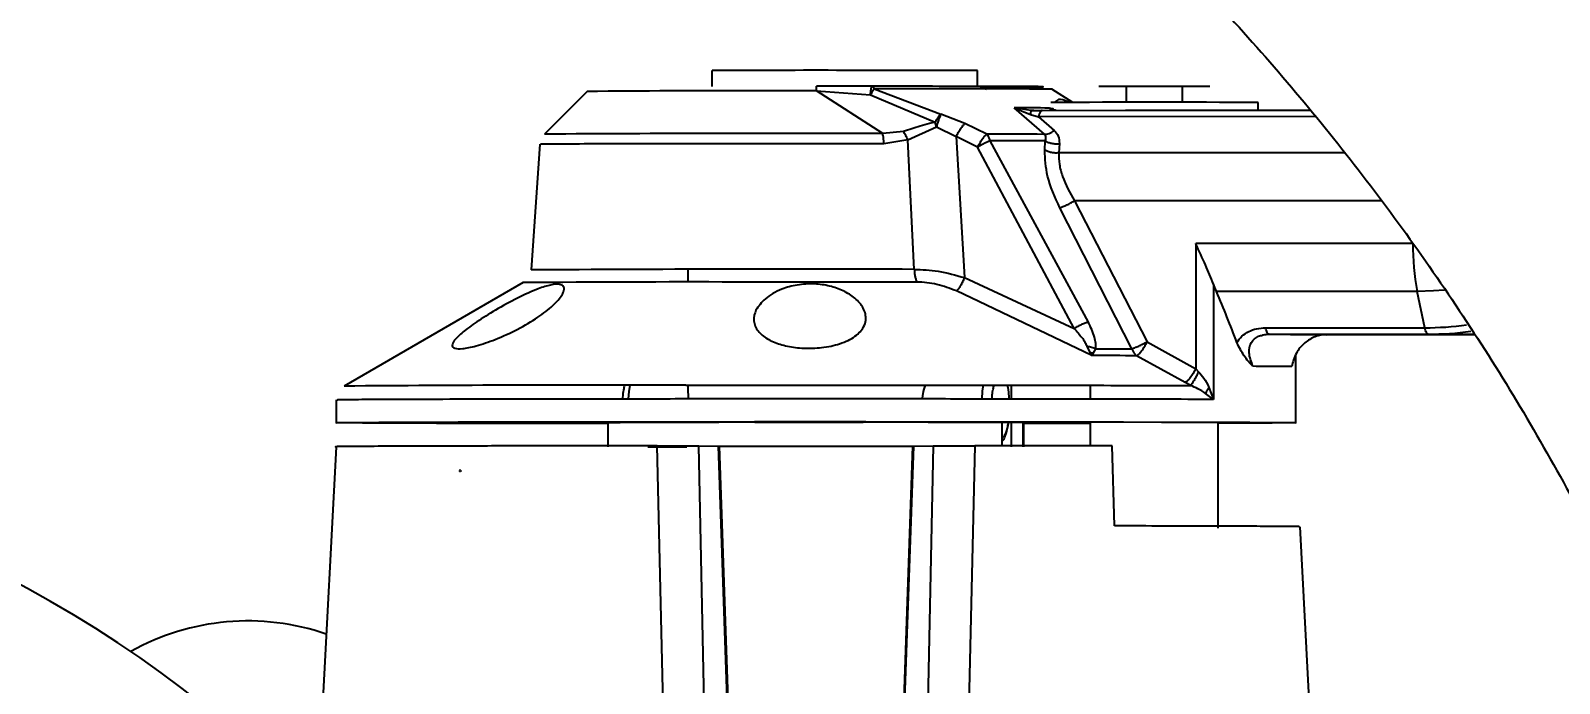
# Model space of a CAD drawing. Header units: millimetres. Extents: x 5659 to 7608, y 3628 to 5007.
# Drawn here: x 6515.8 to 6611.3, y 4070.2 to 4111 of the extents above; entities that cross this region are included whole.
import ezdxf

# ---------------------------------------------------------------- set-up
doc = ezdxf.new("R2010")
doc.units = ezdxf.units.MM
doc.layers.add('AM_5', color=3, linetype='Continuous', lineweight=25)
doc.styles.add('SLDTEXTSTYLE1', font='txt.shx', dxfattribs={"width": 0.7, "bigfont": 'gbcbig.shx'})
doc.dimstyles.new('SLDDIMSTYLE12$0', dxfattribs={"dimtxt": 12, "dimasz": 10, "dimexe": 0, "dimexo": 0.0625, "dimgap": 0.875, "dimtad": 1, "dimdec": 1, "dimlfac": 1.8, "dimrnd": 1e-09, "dimzin": 12, "dimdsep": 46, "dimtxsty": 'SLDTEXTSTYLE1', "dimcen": 0.09, "dimdle": 8.16, "dimclrd": 3, "dimclre": 3, "dimadec": 0, "dimazin": 3, "dimtfac": 1, "dimtdec": 1, "dimtofl": 0, "dimtmove": 0, "dimatfit": 3, "dimfxl": 0, "dimfrac": 2, "dimtolj": 1, "dimlwd": 5, "dimlwe": 5, "dimarcsym": 0})
doc.dimstyles.new('SLDDIMSTYLE12$3', dxfattribs={"dimtxt": 12, "dimasz": 10, "dimexe": 0, "dimexo": 0.0625, "dimgap": 0.875, "dimtad": 1, "dimdec": 1, "dimlfac": 1.8, "dimrnd": 1e-09, "dimzin": 12, "dimdsep": 46, "dimtxsty": 'SLDTEXTSTYLE1', "dimcen": 0.09, "dimdle": 8.16, "dimclrd": 3, "dimclre": 3, "dimadec": 0, "dimazin": 3, "dimtfac": 1, "dimtdec": 1, "dimtofl": 0, "dimtmove": 0, "dimatfit": 3, "dimfxl": 0, "dimfrac": 2, "dimtolj": 1, "dimlwd": 5, "dimlwe": 5, "dimarcsym": 0})

# ---------------------------------------------------------------- blocks, each defined once
blk = doc.blocks.new('*D69')
at = {"layer": 'AM_5', "color": 3, "lineweight": 5, "transparency": 16777216}
blk.add_line((6479.774, 4148.911), (6479.774, 4184.448), dxfattribs=at)
at = {"layer": 'AM_5', "color": 3, "linetype": 'Continuous', "lineweight": 5, "transparency": 16777216}
for p, q in [((6489.774, 4184.448), (6646.851, 4184.448)), ((6656.851, 4083.011), (6656.851, 4184.448))]:
    blk.add_line(p, q, dxfattribs=at)
at = {"layer": 'AM_5', "color": 3, "transparency": 16777216}
for points in [[(6489.774, 4186.115), (6489.774, 4182.782), (6479.774, 4184.448)], [(6646.851, 4186.115), (6646.851, 4182.782), (6656.851, 4184.448)]]:
    blk.add_solid(points, dxfattribs=at)
at = {"layer": 'Defpoints', "color": 0, "transparency": 16777216}
for p in [(6656.851, 4184.448), (6479.774, 4148.848), (6656.851, 4082.949)]:
    blk.add_point(p, dxfattribs=at)
at = {"layer": 'AM_5', "color": 0, "transparency": 16777216, "insert": (6568.313, 4191.323), "char_height": 12, "attachment_point": 5, "style": 'SLDTEXTSTYLE1'}
blk.add_mtext('\\A1;178', dxfattribs=at)
blk = doc.blocks.new('*D76')
at = {"layer": 'AM_5', "color": 3, "lineweight": 5, "transparency": 16777216}
blk.add_line((6772.118, 4126.164), (6786.469, 4126.164), dxfattribs=at)
at = {"layer": 'AM_5', "color": 3, "linetype": 'Continuous', "lineweight": 5, "transparency": 16777216}
for p, q in [((6786.469, 4116.164), (6786.469, 4018.715)), ((6526.524, 4008.715), (6786.469, 4008.715))]:
    blk.add_line(p, q, dxfattribs=at)
at = {"layer": 'AM_5', "color": 3, "transparency": 16777216}
for points in [[(6784.802, 4116.164), (6788.136, 4116.164), (6786.469, 4126.164)], [(6784.802, 4018.715), (6788.136, 4018.715), (6786.469, 4008.715)]]:
    blk.add_solid(points, dxfattribs=at)
at = {"layer": 'Defpoints', "color": 0, "transparency": 16777216}
for p in [(6772.056, 4126.164), (6526.461, 4008.715), (6786.469, 4008.715)]:
    blk.add_point(p, dxfattribs=at)
at = {"layer": 'AM_5', "color": 0, "transparency": 16777216, "insert": (6779.594, 4076.669), "char_height": 12, "attachment_point": 5, "rotation": 90, "style": 'SLDTEXTSTYLE1'}
blk.add_mtext('\\A1;115', dxfattribs=at)
blk = doc.blocks.new('*D62')
at = {"layer": 'AM_5', "color": 3, "linetype": 'Continuous', "lineweight": 5, "transparency": 16777216}
blk.add_line((6643.589, 4161.47), (6609.906, 4135.47), dxfattribs=at)
at = {"layer": 'AM_5', "color": 3, "lineweight": 5, "transparency": 16777216}
for p, q in [((6542.529, 4083.533), (6542.709, 4083.533)), ((6542.619, 4083.443), (6542.619, 4083.623))]:
    blk.add_line(p, q, dxfattribs=at)
at = {"layer": 'AM_5', "color": 3, "transparency": 16777216}
blk.add_solid([(6608.887, 4136.79), (6610.924, 4134.151), (6601.99, 4129.36)], dxfattribs=at)
at = {"layer": 'Defpoints', "color": 0, "transparency": 16777216}
for p in [(6601.99, 4129.36), (6483.249, 4037.705)]:
    blk.add_point(p, dxfattribs=at)
at = {"layer": 'AM_5', "color": 0, "transparency": 16777216, "insert": (6626.504, 4156.967), "char_height": 12, "attachment_point": 5, "rotation": 37.66418, "style": 'SLDTEXTSTYLE1'}
blk.add_mtext('\\A1;%%C345', dxfattribs=at)

msp = doc.modelspace()

# ---------------------------------------------------------------- linework, layer by layer
at = {"color": 7, "linetype": 'Continuous', "lineweight": 25}
for p, q in [((6558.366, 4107.551), (6558.366, 4108.551)), ((6574.948, 4107.543), (6574.948, 4108.543)), ((6568.359, 4107.559), (6564.876, 4107.558)), ((6568.315, 4107.474), (6568.337, 4107.539)), ((6568.337, 4107.539), (6568.359, 4107.559)), ((6568.49, 4107.406), (6572.655, 4105.819)), ((6580.906, 4106.551), (6579.596, 4107.376)), ((6584.267, 4107.536), (6582.535, 4107.542)), ((6584.267, 4106.556), (6584.267, 4107.536)), ((6587.732, 4107.536), (6584.267, 4107.536)), ((6589.464, 4107.542), (6587.732, 4107.536)), ((6587.732, 4107.536), (6587.732, 4106.556)), ((6550.559, 4107.236), (6547.891, 4104.568)), ((6564.877, 4107.267), (6560.912, 4107.266)), ((6569.023, 4104.603), (6564.877, 4107.267)), ((6564.877, 4107.267), (6568.263, 4107.027)), ((6568.263, 4107.027), (6568.286, 4107.307)), ((6568.263, 4107.027), (6572.296, 4105.308)), ((6580.007, 4106.741), (6579.751, 4106.563)), ((6592.499, 4106.061), (6592.499, 4106.542)), ((6574.167, 4105.226), (6572.655, 4105.819)), ((6579.126, 4104.555), (6577.236, 4106.207)), ((6577.236, 4106.207), (6578.263, 4105.786)), ((6578.018, 4106.091), (6577.236, 4106.207)), ((6578.282, 4106.052), (6578.018, 4106.091)), ((6578.263, 4105.786), (6578.765, 4105.654)), ((6578.927, 4106.027), (6578.274, 4106.043)), ((6578.464, 4106.052), (6578.282, 4106.052)), ((6578.282, 4106.052), (6578.986, 4106.052)), ((6596.086, 4105.665), (6578.765, 4105.654)), ((6578.765, 4105.654), (6579.741, 4104.8)), ((6578.986, 4106.052), (6584.208, 4106.056)), ((6584.208, 4106.056), (6595.771, 4106.063)), ((6570.323, 4104.725), (6569.023, 4104.603)), ((6570.584, 4104.211), (6572.379, 4105.025)), ((6572.379, 4105.025), (6572.336, 4105.169)), ((6572.379, 4105.025), (6573.619, 4104.416)), ((6575.525, 4104.561), (6574.167, 4105.226)), ((6547.6, 4103.933), (6547.051, 4096.082)), ((6570.584, 4104.211), (6569.095, 4103.967)), ((6570.997, 4096.117), (6570.584, 4104.211)), ((6573.619, 4104.416), (6574.136, 4095.6)), ((6574.954, 4103.751), (6573.619, 4104.416)), ((6580.987, 4092.425), (6574.954, 4103.751)), ((6575.728, 4104.147), (6581.875, 4092.822)), ((6579.185, 4104.142), (6575.728, 4104.147)), ((6579.159, 4103.56), (6579.185, 4104.142)), ((6580.064, 4103.973), (6580.027, 4103.392)), ((6597.877, 4103.403), (6580.027, 4103.392)), ((6584.59, 4091.154), (6580.1, 4099.963)), ((6600.206, 4100.407), (6581.011, 4100.395)), ((6581.011, 4100.395), (6585.554, 4091.585)), ((6602.163, 4097.741), (6588.596, 4097.733)), ((6588.596, 4097.733), (6588.596, 4089.905)), ((6556.852, 4096.116), (6556.852, 4095.321)), ((6546.554, 4095.286), (6535.352, 4088.818)), ((6574.136, 4095.6), (6580.987, 4092.425)), ((6589.699, 4095.198), (6589.699, 4087.988)), ((6589.881, 4094.731), (6589.699, 4095.198)), ((6582.103, 4090.726), (6573.633, 4094.769)), ((6602.439, 4094.739), (6589.881, 4094.731)), ((6602.907, 4092.469), (6602.439, 4094.739)), ((6592.762, 4092.014), (6593.134, 4092.092)), ((6592.959, 4092.463), (6602.907, 4092.469)), ((6593.179, 4092.061), (6603.128, 4092.067)), ((6596.762, 4092.034), (6606.013, 4092.04)), ((6606.009, 4092.046), (6603.128, 4092.067)), ((6581.79, 4091.31), (6581.965, 4090.921)), ((6582.188, 4090.861), (6582.352, 4091.159)), ((6584.59, 4091.154), (6584.718, 4090.907)), ((6585.554, 4091.585), (6588.596, 4089.905)), ((6581.965, 4090.921), (6582.103, 4090.726)), ((6582.188, 4090.861), (6581.965, 4090.921)), ((6582.103, 4090.726), (6582.188, 4090.861)), ((6584.718, 4090.907), (6584.896, 4090.72)), ((6587.925, 4089.04), (6584.896, 4090.72)), ((6594.852, 4086.529), (6594.852, 4090.784)), ((6588.596, 4089.905), (6588.771, 4089.721)), ((6556.852, 4088.879), (6556.852, 4088.707)), ((6556.852, 4088.702), (6556.856, 4088.014)), ((6577.076, 4088.011), (6577.076, 4088.875)), ((6581.999, 4088.869), (6581.999, 4088.005)), ((6588.273, 4088.856), (6587.925, 4089.04)), ((6589.699, 4087.988), (6589.209, 4088.365)), ((6589.417, 4088.741), (6589.699, 4087.988)), ((6534.852, 4087.952), (6534.852, 4086.529)), ((6551.852, 4086.529), (6551.852, 4085.029)), ((6576.483, 4085.042), (6576.483, 4086.542)), ((6577.076, 4085.031), (6577.076, 4086.542)), ((6577.852, 4086.529), (6577.792, 4086.532)), ((6577.792, 4086.532), (6577.792, 4085.032)), ((6577.852, 4085.029), (6577.852, 4086.529)), ((6581.999, 4086.542), (6581.999, 4085.082)), ((6589.999, 4079.942), (6589.999, 4086.542)), ((6534.852, 4085.029), (6533.848, 4065.884)), ((6554.334, 4085.028), (6556.779, 4085.03)), ((6556.114, 4034.168), (6554.929, 4085.09)), ((6558.589, 4034.13), (6557.529, 4085.087)), ((6557.529, 4085.087), (6558.741, 4085.076)), ((6558.741, 4085.076), (6560.23, 4042.057)), ((6558.741, 4085.076), (6558.819, 4085.075)), ((6560.28, 4042.945), (6558.819, 4085.075)), ((6570.885, 4085.075), (6569.423, 4042.945)), ((6569.474, 4042.057), (6570.963, 4085.076)), ((6570.885, 4085.075), (6570.963, 4085.076)), ((6570.963, 4085.076), (6572.175, 4085.087)), ((6572.175, 4085.087), (6571.115, 4034.13)), ((6574.775, 4085.09), (6573.59, 4034.168)), ((6583.51, 4080.08), (6583.36, 4085.08)), ((6596.334, 4056.749), (6595.114, 4080.029))]:
    msp.add_line(p, q, dxfattribs=at)
at = {"color": 7, "linetype": 'Continuous', "lineweight": 25, "flags": 128}
for points in [[(6571.168, 4095.322), (6569.794, 4095.323), (6568.389, 4095.324), (6566.962, 4095.324), (6565.521, 4095.325), (6564.077, 4095.325), (6562.637, 4095.324), (6561.211, 4095.324), (6559.808, 4095.323)], [(6604.149, 4094.822), (6603.45, 4094.768), (6602.439, 4094.739)], [(6603.128, 4092.067), (6603.096, 4092.074), (6603.064, 4092.094), (6603.034, 4092.128), (6603.004, 4092.174), (6602.977, 4092.232), (6602.951, 4092.301), (6602.928, 4092.38), (6602.907, 4092.469)], [(6582.352, 4091.159), (6582.647, 4091.158), (6582.938, 4091.157), (6583.225, 4091.157), (6583.507, 4091.156), (6583.785, 4091.155), (6584.058, 4091.155), (6584.326, 4091.154), (6584.59, 4091.154)], [(6553.217, 4088.876), (6553.16, 4088.484), (6553.121, 4088.016)], [(6575.23, 4088.023), (6575.27, 4088.498), (6575.329, 4088.903)], [(6551.852, 4086.472), (6551.023, 4086.472), (6548.226, 4086.476), (6545.623, 4086.48), (6543.246, 4086.485), (6541.122, 4086.49), (6539.277, 4086.496), (6537.731, 4086.502), (6536.504, 4086.508), (6535.608, 4086.515), (6535.056, 4086.522), (6534.853, 4086.529), (6535.001, 4086.536), (6535.5, 4086.543), (6536.342, 4086.549), (6537.519, 4086.556), (6539.017, 4086.562), (6540.817, 4086.568), (6542.899, 4086.573), (6545.238, 4086.578), (6547.808, 4086.582), (6550.577, 4086.586), (6553.513, 4086.589), (6556.583, 4086.591), (6559.749, 4086.593), (6562.975, 4086.593), (6566.224, 4086.593), (6569.456, 4086.593), (6572.634, 4086.591), (6575.721, 4086.589), (6578.68, 4086.586), (6581.478, 4086.583), (6584.08, 4086.579), (6586.457, 4086.574), (6588.581, 4086.569), (6590.426, 4086.563), (6591.972, 4086.557), (6593.2, 4086.55), (6594.095, 4086.544), (6594.647, 4086.537), (6594.851, 4086.53), (6594.702, 4086.523), (6594.203, 4086.516), (6593.361, 4086.509), (6592.184, 4086.503), (6590.687, 4086.497), (6589.999, 4086.494)], [(6546.575, 4086.545), (6547.615, 4086.546), (6548.438, 4086.548), (6548.954, 4086.55), (6549.108, 4086.552), (6548.883, 4086.555), (6548.304, 4086.557), (6547.432, 4086.559), (6546.363, 4086.559), (6545.212, 4086.56), (6544.105, 4086.559), (6543.16, 4086.557), (6542.481, 4086.556), (6542.142, 4086.553), (6542.178, 4086.551), (6542.585, 4086.548), (6543.321, 4086.546), (6544.305, 4086.545), (6545.43, 4086.545), (6546.575, 4086.545)], [(6551.852, 4086.527), (6551.342, 4086.526), (6550.966, 4086.524), (6550.818, 4086.522), (6550.913, 4086.521), (6551.243, 4086.519), (6551.774, 4086.518), (6551.852, 4086.518)], [(6565.433, 4086.569), (6566.473, 4086.57), (6567.296, 4086.572), (6567.812, 4086.574), (6567.966, 4086.577), (6567.741, 4086.579), (6567.161, 4086.581), (6566.29, 4086.583), (6565.221, 4086.584), (6564.07, 4086.584), (6562.963, 4086.583), (6562.018, 4086.582), (6561.339, 4086.58), (6560.999, 4086.577), (6561.035, 4086.575), (6561.443, 4086.573), (6562.179, 4086.571), (6563.163, 4086.569), (6564.288, 4086.569), (6565.433, 4086.569)], [(6577.792, 4086.532), (6578.361, 4086.533), (6578.738, 4086.535), (6578.885, 4086.536), (6578.79, 4086.538), (6578.461, 4086.539), (6577.93, 4086.541), (6577.248, 4086.541), (6576.483, 4086.542)], [(6581.999, 4086.477), (6581.896, 4086.477), (6579.126, 4086.473), (6577.852, 4086.472)]]:
    msp.add_lwpolyline(points, dxfattribs=at)
at = {"color": 7, "linetype": 'Continuous', "lineweight": 25}
for centre, radius, start, end in [((6564.652, -198.809), 4307.364, 89.863044, 90.083616), ((6570.969, 2985.873), 1121.535, 89.559285, 90.126636), ((6558.353, 3182.407), 924.863, 89.841485, 90.482886), ((6585.907, 2937.907), 1168.654, 89.676774, 90.313028), ((6573.825, 2609.863), 1496.347, 89.785585, 89.869384), ((6562.497, 1669.777), 2434.835, 89.84643, 90.343727), ((6570.154, 207.043), 3897.522, 89.868101, 89.921049), ((6617.422, 4097.628), 15.259, 179.57667, 190.91491), ((6563.369, 1182.115), 2914.012, 89.850034, 90.320855), ((6556.786, 2819.652), 1275.675, 89.864263, 90.459581), ((6602.894, 4112.444), 19.976, 270.03668, 277.56628), ((6603.115, 4112.413), 20.345, 270.03668, 277.54673), ((6574.304, -151.655), 4242.388, 89.85695, 89.894675), ((6552.046, 1962.406), 2126.477, 89.874039, 90.449805), ((6565.61, 1223.505), 2863.057, 89.782405, 90.275337), ((6479.852, 4010.215), 75, 10.54851, 92.46086), ((6529.348, 4059.142), 15, 70.97396, 119.21781)]:
    msp.add_arc(centre, radius, start, end, dxfattribs=at)
msp.add_ellipse((6564.852, 4082.696), major_axis=(-15.33, 38.74), ratio=0.665646, start_param=4.677315, end_param=4.759962, dxfattribs=at)
for points, knots in [([(6479.419, 3839.983), (6481.979, 3840.008), (6485.56, 3840.043), (6490.829, 3840.322), (6495.293, 3840.657), (6500.609, 3841.223), (6506.178, 3841.996), (6511.992, 3843.006), (6517.963, 3844.262), (6524.039, 3845.773), (6530.177, 3847.543), (6536.342, 3849.578), (6542.506, 3851.877), (6548.643, 3854.442), (6554.731, 3857.273), (6560.75, 3860.366), (6566.683, 3863.721), (6572.512, 3867.333), (6578.222, 3871.199), (6583.797, 3875.313), (6589.225, 3879.67), (6594.49, 3884.264), (6599.582, 3889.089), (6604.487, 3894.137), (6609.193, 3899.4), (6613.691, 3904.87), (6617.969, 3910.538), (6622.018, 3916.395), (6625.828, 3922.432), (6629.389, 3928.637), (6632.695, 3935.002), (6635.735, 3941.515), (6638.505, 3948.164), (6640.995, 3954.938), (6643.2, 3961.826), (6645.115, 3968.815), (6646.734, 3975.892), (6648.051, 3983.046), (6649.064, 3990.263), (6649.769, 3997.53), (6650.162, 4004.834), (6650.241, 4012.162), (6650.004, 4019.5), (6649.449, 4026.835), (6648.577, 4034.153), (6647.387, 4041.44), (6645.879, 4048.682), (6644.054, 4055.867), (6641.913, 4062.98), (6639.459, 4070.007), (6636.695, 4076.936), (6633.622, 4083.752), (6630.245, 4090.443), (6626.567, 4096.995), (6622.594, 4103.395), (6618.329, 4109.63), (6613.777, 4115.688), (6608.945, 4121.556), (6603.838, 4127.223), (6598.462, 4132.675), (6593.015, 4137.723), (6587.542, 4142.375), (6582.083, 4146.645), (6576.458, 4150.687), (6570.677, 4154.495), (6564.75, 4158.064), (6558.687, 4161.386), (6552.501, 4164.456), (6546.205, 4167.269), (6539.811, 4169.821), (6533.336, 4172.107), (6526.798, 4174.124), (6520.223, 4175.866), (6513.65, 4177.331), (6507.157, 4178.513), (6500.867, 4179.41), (6495.343, 4179.993), (6490.461, 4180.361), (6485.636, 4180.6), (6479.662, 4180.718), (6474.145, 4180.607), (6468.876, 4180.335), (6464.412, 4179.998), (6459.096, 4179.433), (6453.527, 4178.66), (6447.713, 4177.65), (6441.742, 4176.393), (6435.666, 4174.883), (6429.528, 4173.112), (6423.363, 4171.078), (6417.199, 4168.778), (6411.062, 4166.213), (6404.974, 4163.383), (6398.955, 4160.289), (6393.022, 4156.934), (6387.193, 4153.322), (6381.483, 4149.457), (6375.907, 4145.343), (6370.48, 4140.985), (6365.214, 4136.391), (6360.123, 4131.567), (6355.218, 4126.519), (6350.511, 4121.256), (6346.014, 4115.786), (6341.735, 4110.118), (6337.687, 4104.261), (6333.877, 4098.224), (6330.315, 4092.018), (6327.011, 4085.653), (6323.968, 4079.141), (6321.206, 4072.49), (6318.869, 4066.208), (6317.59, 4062.103), (6317.027, 4060.294)], [0, 0, 0, 0, 0.010207, 0.014274, 0.021037, 0.028056, 0.035587, 0.043451, 0.051578, 0.059911, 0.06841, 0.077044, 0.085791, 0.094634, 0.103558, 0.112554, 0.121612, 0.130726, 0.13989, 0.149098, 0.158347, 0.167633, 0.176954, 0.186306, 0.195688, 0.205098, 0.214535, 0.223996, 0.233481, 0.242989, 0.252518, 0.262068, 0.271639, 0.281229, 0.290838, 0.300466, 0.310113, 0.319778, 0.329461, 0.339162, 0.348881, 0.358618, 0.368373, 0.378146, 0.387938, 0.397748, 0.407578, 0.417427, 0.427296, 0.437185, 0.447097, 0.457031, 0.466988, 0.47697, 0.486979, 0.497016, 0.507082, 0.517181, 0.527315, 0.537488, 0.547704, 0.556915, 0.566123, 0.575327, 0.584526, 0.593719, 0.602905, 0.612082, 0.621247, 0.630396, 0.639524, 0.64862, 0.657668, 0.666638, 0.675463, 0.683979, 0.691963, 0.697606, 0.703501, 0.71122, 0.721427, 0.725494, 0.732257, 0.739276, 0.746807, 0.754671, 0.762798, 0.771131, 0.77963, 0.788264, 0.797011, 0.805853, 0.814778, 0.823774, 0.832832, 0.841946, 0.85111, 0.860318, 0.869567, 0.878853, 0.888174, 0.897526, 0.906908, 0.916318, 0.925755, 0.935216, 0.944701, 0.954208, 0.963738, 0.973288, 0.982858, 0.992449, 1, 1, 1, 1]), ([(6480.235, 4160.672), (6482.636, 4160.635), (6485.994, 4160.583), (6490.937, 4160.279), (6495.127, 4159.922), (6500.113, 4159.331), (6505.334, 4158.531), (6510.78, 4157.493), (6516.369, 4156.21), (6522.048, 4154.671), (6527.776, 4152.873), (6533.52, 4150.813), (6539.25, 4148.489), (6544.942, 4145.901), (6550.574, 4143.051), (6556.126, 4139.941), (6561.579, 4136.575), (6566.916, 4132.955), (6572.122, 4129.088), (6577.181, 4124.98), (6582.079, 4120.635), (6586.802, 4116.063), (6591.338, 4111.269), (6595.674, 4106.264), (6599.799, 4101.055), (6603.701, 4095.651), (6607.37, 4090.064), (6610.797, 4084.303), (6613.971, 4078.379), (6616.885, 4072.304), (6619.529, 4066.089), (6621.897, 4059.747), (6623.982, 4053.29), (6625.777, 4046.731), (6627.277, 4040.082), (6628.475, 4033.358), (6629.372, 4026.573), (6629.947, 4019.739), (6630.222, 4013.672), (6630.17, 4009.888), (6630.15, 4008.395)], [0, 0, 0, 0, 0.030295, 0.042386, 0.06249, 0.08336, 0.105754, 0.129143, 0.153315, 0.178102, 0.203384, 0.229071, 0.255096, 0.281407, 0.307965, 0.334738, 0.361698, 0.388826, 0.416105, 0.443519, 0.471057, 0.498709, 0.526466, 0.554321, 0.582267, 0.6103, 0.638414, 0.666606, 0.694872, 0.72321, 0.751616, 0.780088, 0.808626, 0.837227, 0.86589, 0.894615, 0.9234, 0.952246, 0.981152, 1, 1, 1, 1]), ([(6568.49, 4107.406), (6568.453, 4107.357), (6568.378, 4107.26), (6568.301, 4107.105), (6568.263, 4107.027)], [0, 0, 0, 0, 0.5, 1, 1, 1, 1]), ([(6568.286, 4107.307), (6568.29, 4107.323), (6568.299, 4107.357), (6568.305, 4107.389), (6568.307, 4107.43), (6568.313, 4107.453), (6568.314, 4107.473), (6568.315, 4107.473), (6568.315, 4107.474), (6568.315, 4107.474), (6568.315, 4107.474), (6568.315, 4107.474)], [0, 0, 0, 0, 0.238986, 0.50804, 0.541991, 0.977906, 0.994179, 0.998396, 0.999525, 0.999942, 1, 1, 1, 1]), ([(6575.124, 4107.508), (6575.896, 4107.51), (6577.469, 4107.514), (6578.803, 4107.522), (6579.224, 4107.53), (6578.662, 4107.538), (6577.194, 4107.545), (6574.863, 4107.551), (6571.858, 4107.556), (6569.512, 4107.558), (6568.359, 4107.559)], [0, 0, 0, 0, 0.122854, 0.25, 0.377146, 0.5, 0.622854, 0.75, 0.877146, 1, 1, 1, 1]), ([(6580.668, 4106.55), (6580.662, 4106.553), (6580.339, 4106.72), (6580.172, 4106.731), (6580.007, 4106.741)], [0, 0, 0, 0, 0.018268, 1, 1, 1, 1]), ([(6572.655, 4105.819), (6572.598, 4105.759), (6572.483, 4105.639), (6572.358, 4105.418), (6572.296, 4105.308)], [0, 0, 0, 0, 0.5, 1, 1, 1, 1]), ([(6572.655, 4105.819), (6572.634, 4105.765), (6572.599, 4105.675), (6572.527, 4105.476), (6572.456, 4105.267), (6572.404, 4105.104), (6572.379, 4105.025)], [0, 0, 0, 0, 0.302087, 0.504257, 0.757387, 1, 1, 1, 1]), ([(6578.282, 4106.052), (6578.281, 4106.049), (6578.277, 4106.042), (6578.272, 4105.987), (6578.267, 4105.904), (6578.264, 4105.825), (6578.263, 4105.786)], [0, 0, 0, 0, 0.2509657, 0.5042502, 0.7553533, 1, 1, 1, 1]), ([(6579.424, 4106.2), (6579.482, 4106.197), (6579.56, 4106.194), (6579.674, 4106.156), (6579.704, 4106.147)], [0, 0, 0, 0, 0.7390076, 1, 1, 1, 1]), ([(6579.854, 4106.053), (6579.785, 4106.059), (6579.633, 4106.072), (6579.498, 4106.155), (6579.424, 4106.2)], [0, 0, 0, 0, 0.453842, 1, 1, 1, 1]), ([(6572.296, 4105.308), (6572.182, 4105.283), (6571.867, 4105.213), (6571.2, 4105.013), (6570.667, 4104.838), (6570.323, 4104.725)], [0, 0, 0, 0, 0.168585, 0.464004, 1, 1, 1, 1]), ([(6570.584, 4104.211), (6570.545, 4104.305), (6570.467, 4104.492), (6570.371, 4104.648), (6570.323, 4104.725)], [0, 0, 0, 0, 0.502158, 1, 1, 1, 1]), ([(6572.336, 4105.169), (6572.336, 4105.169), (6572.336, 4105.169), (6572.336, 4105.17), (6572.336, 4105.171), (6572.335, 4105.174), (6572.333, 4105.179), (6572.33, 4105.189), (6572.324, 4105.21), (6572.312, 4105.251), (6572.303, 4105.285), (6572.296, 4105.308)], [0, 0, 0, 0, 0.001806, 0.005014, 0.015636, 0.031294, 0.062608, 0.125235, 0.250466, 0.500758, 1, 1, 1, 1]), ([(6573.619, 4104.416), (6573.66, 4104.501), (6573.745, 4104.677), (6573.892, 4104.915), (6574.039, 4105.112), (6574.125, 4105.188), (6574.167, 4105.226)], [0, 0, 0, 0, 0.244619, 0.500002, 0.755384, 1, 1, 1, 1]), ([(6574.954, 4103.751), (6574.998, 4103.838), (6575.088, 4104.015), (6575.242, 4104.254), (6575.395, 4104.451), (6575.482, 4104.525), (6575.525, 4104.561)], [0, 0, 0, 0, 0.2444, 0.49997, 0.755555, 1, 1, 1, 1]), ([(6575.525, 4104.561), (6575.567, 4104.505), (6575.651, 4104.394), (6575.702, 4104.229), (6575.728, 4104.147)], [0, 0, 0, 0, 0.5, 1, 1, 1, 1]), ([(6579.126, 4104.555), (6579.173, 4104.557), (6579.268, 4104.561), (6579.426, 4104.61), (6579.587, 4104.688), (6579.69, 4104.763), (6579.741, 4104.8)], [0, 0, 0, 0, 0.247453, 0.499968, 0.752499, 1, 1, 1, 1]), ([(6579.185, 4104.142), (6579.21, 4104.22), (6579.244, 4104.332), (6579.2, 4104.474), (6579.15, 4104.529), (6579.126, 4104.555)], [0, 0, 0, 0, 0.557798, 0.788916, 1, 1, 1, 1]), ([(6579.741, 4104.8), (6579.84, 4104.688), (6580.048, 4104.452), (6580.059, 4104.139), (6580.064, 4103.973)], [0, 0, 0, 0, 0.471453, 1, 1, 1, 1]), ([(6569.095, 4103.967), (6567.605, 4103.967), (6564.624, 4103.968), (6560.09, 4103.967), (6555.905, 4103.963), (6552.319, 4103.957), (6549.619, 4103.949), (6547.9, 4103.94), (6547.722, 4103.934), (6547.636, 4103.931)], [0, 0, 0, 0, 0.144192, 0.288383, 0.432575, 0.576766, 0.720958, 0.86515, 1, 1, 1, 1]), ([(6575.355, 4103.977), (6575.355, 4103.977), (6575.355, 4103.977), (6575.354, 4103.976), (6575.352, 4103.975), (6575.348, 4103.973), (6575.34, 4103.969), (6575.326, 4103.962), (6575.296, 4103.946), (6575.237, 4103.915), (6575.118, 4103.85), (6575.02, 4103.791), (6574.954, 4103.751)], [0, 0, 0, 0, 0.001045, 0.003065, 0.008281, 0.016921, 0.032546, 0.063795, 0.126292, 0.251273, 0.501129, 1, 1, 1, 1]), ([(6575.728, 4104.147), (6575.67, 4104.124), (6575.554, 4104.076), (6575.422, 4104.01), (6575.355, 4103.977)], [0, 0, 0, 0, 0.5, 1, 1, 1, 1]), ([(6580.1, 4099.963), (6579.794, 4100.629), (6579.225, 4101.864), (6579.18, 4103.025), (6579.159, 4103.56)], [0, 0, 0, 0, 0.539506, 1, 1, 1, 1]), ([(6580.027, 4103.392), (6579.953, 4103.388), (6579.802, 4103.38), (6579.57, 4103.409), (6579.347, 4103.467), (6579.221, 4103.529), (6579.159, 4103.56)], [0, 0, 0, 0, 0.242489, 0.494409, 0.74924, 1, 1, 1, 1]), ([(6579.185, 4104.142), (6579.247, 4104.111), (6579.372, 4104.048), (6579.596, 4103.989), (6579.832, 4103.959), (6579.988, 4103.969), (6580.064, 4103.973)], [0, 0, 0, 0, 0.246502, 0.500004, 0.753505, 1, 1, 1, 1]), ([(6580.027, 4103.392), (6580.032, 4103.159), (6580.043, 4102.687), (6580.305, 4101.656), (6580.729, 4100.899), (6581.011, 4100.395)], [0, 0, 0, 0, 0.2446516, 0.496463, 1, 1, 1, 1]), ([(6580.1, 4099.963), (6580.161, 4099.986), (6580.286, 4100.031), (6580.521, 4100.137), (6580.772, 4100.261), (6580.933, 4100.351), (6581.011, 4100.395)], [0, 0, 0, 0, 0.245075, 0.499996, 0.754919, 1, 1, 1, 1]), ([(6589.699, 4095.198), (6589.54, 4095.592), (6589.207, 4096.413), (6588.79, 4097.28), (6588.597, 4097.728), (6588.596, 4097.733)], [0, 0, 0, 0, 0.477779, 0.994985, 1, 1, 1, 1]), ([(6570.997, 4096.117), (6571.495, 4096.096), (6572.552, 4096.05), (6573.588, 4095.755), (6574.136, 4095.6)], [0, 0, 0, 0, 0.471385, 1, 1, 1, 1]), ([(6542.246, 4091.668), (6542.405, 4091.838), (6542.722, 4092.178), (6543.653, 4092.848), (6544.827, 4093.585), (6546.179, 4094.329), (6547.394, 4094.885), (6548.3, 4095.171), (6548.858, 4095.213), (6549.127, 4095.049), (6549.117, 4094.784), (6548.923, 4094.392), (6548.452, 4093.852), (6547.48, 4093.099), (6546.221, 4092.356), (6544.842, 4091.728), (6543.622, 4091.316), (6542.74, 4091.137), (6542.233, 4091.158), (6542.047, 4091.333), (6542.179, 4091.556), (6542.246, 4091.668)], [0, 0, 0, 0, 0.0572959, 0.1144064, 0.1768523, 0.2429092, 0.3066203, 0.3511087, 0.3957411, 0.4371029, 0.4799762, 0.5018932, 0.5637013, 0.6253391, 0.691324, 0.755612, 0.8133895, 0.8639885, 0.9099509, 0.954615, 1, 1, 1, 1]), ([(6561.103, 4093.561), (6561.267, 4093.806), (6561.595, 4094.299), (6562.564, 4094.86), (6563.667, 4095.173), (6564.729, 4095.24), (6565.73, 4095.095), (6566.61, 4094.78), (6567.358, 4094.301), (6567.887, 4093.665), (6568.019, 4093.044), (6567.835, 4092.444), (6567.354, 4091.909), (6566.42, 4091.448), (6565.262, 4091.2), (6564.101, 4091.16), (6563.045, 4091.291), (6562.137, 4091.571), (6561.423, 4091.997), (6560.987, 4092.568), (6560.926, 4093.117), (6561.062, 4093.456), (6561.103, 4093.561)], [0, 0, 0, 0, 0.063087, 0.126441, 0.171673, 0.217072, 0.258606, 0.301035, 0.348883, 0.404623, 0.467741, 0.504328, 0.562636, 0.621168, 0.673865, 0.720989, 0.765716, 0.811139, 0.859772, 0.913518, 0.973314, 1, 1, 1, 1]), ([(6573.633, 4094.769), (6573.233, 4094.919), (6572.636, 4095.143), (6571.781, 4095.298), (6571.372, 4095.314), (6571.168, 4095.322)], [0, 0, 0, 0, 0.5029054, 0.7521632, 1, 1, 1, 1]), ([(6574.136, 4095.6), (6574.099, 4095.511), (6574.023, 4095.33), (6573.888, 4095.086), (6573.752, 4094.885), (6573.672, 4094.807), (6573.633, 4094.769)], [0, 0, 0, 0, 0.2469575, 0.5031703, 0.7576949, 1, 1, 1, 1]), ([(6581.875, 4092.822), (6581.814, 4092.802), (6581.69, 4092.761), (6581.46, 4092.665), (6581.218, 4092.551), (6581.063, 4092.467), (6580.987, 4092.425)], [0, 0, 0, 0, 0.245495, 0.5, 0.754505, 1, 1, 1, 1]), ([(6580.987, 4092.425), (6581.154, 4092.238), (6581.399, 4091.963), (6581.669, 4091.584), (6581.751, 4091.399), (6581.79, 4091.31)], [0, 0, 0, 0, 0.525093, 0.773335, 1, 1, 1, 1]), ([(6582.352, 4091.159), (6582.353, 4091.266), (6582.356, 4091.495), (6582.228, 4092.062), (6582.021, 4092.507), (6581.875, 4092.822)], [0, 0, 0, 0, 0.205768, 0.4381197, 1, 1, 1, 1]), ([(6591.161, 4091.536), (6591.258, 4091.676), (6591.449, 4091.95), (6591.882, 4092.24), (6592.387, 4092.428), (6592.765, 4092.451), (6592.959, 4092.463)], [0, 0, 0, 0, 0.264356, 0.518291, 0.752151, 1, 1, 1, 1]), ([(6592.768, 4092.01), (6592.786, 4092.016), (6592.908, 4092.058), (6593.054, 4092.059), (6593.179, 4092.061)], [0, 0, 0, 0, 0.1469409, 1, 1, 1, 1]), ([(6593.115, 4092.089), (6593.095, 4092.112), (6593.055, 4092.158), (6593.001, 4092.287), (6592.973, 4092.404), (6592.959, 4092.463)], [0, 0, 0, 0, 0.331135, 0.665567, 1, 1, 1, 1]), ([(6593.179, 4092.061), (6593.157, 4092.062), (6593.135, 4092.062), (6593.115, 4092.089), (6593.115, 4092.089)], [0, 0, 0, 0, 0.990236, 1, 1, 1, 1]), ([(6596.762, 4092.034), (6596.644, 4092.028), (6596.412, 4092.016), (6596.049, 4091.911), (6595.706, 4091.745), (6595.25, 4091.412), (6594.785, 4090.817), (6594.66, 4090.318), (6594.59, 4090.038)], [0, 0, 0, 0, 0.098007, 0.19183, 0.292034, 0.399514, 0.663862, 1, 1, 1, 1]), ([(6581.79, 4091.31), (6581.89, 4091.297), (6582.093, 4091.272), (6582.264, 4091.197), (6582.352, 4091.159)], [0, 0, 0, 0, 0.491167, 1, 1, 1, 1]), ([(6584.59, 4091.154), (6584.651, 4091.174), (6584.776, 4091.215), (6585.025, 4091.32), (6585.295, 4091.447), (6585.469, 4091.54), (6585.554, 4091.585)], [0, 0, 0, 0, 0.244375, 0.5, 0.755626, 1, 1, 1, 1]), ([(6584.896, 4090.72), (6584.94, 4090.749), (6585.031, 4090.809), (6585.208, 4091.017), (6585.393, 4091.286), (6585.501, 4091.487), (6585.554, 4091.585)], [0, 0, 0, 0, 0.242592, 0.5, 0.757409, 1, 1, 1, 1]), ([(6592.167, 4090.056), (6591.975, 4090.254), (6591.619, 4090.622), (6591.305, 4091.248), (6591.161, 4091.536)], [0, 0, 0, 0, 0.540604, 1, 1, 1, 1]), ([(6592.167, 4090.056), (6592.058, 4090.337), (6591.864, 4090.838), (6591.972, 4091.438), (6592.244, 4091.769), (6592.484, 4091.933), (6592.682, 4091.987), (6592.768, 4092.01)], [0, 0, 0, 0, 0.3799305, 0.6784143, 0.7999061, 0.9131646, 1, 1, 1, 1]), ([(6588.596, 4089.905), (6588.542, 4089.806), (6588.431, 4089.603), (6588.241, 4089.332), (6588.06, 4089.125), (6587.969, 4089.068), (6587.925, 4089.04)], [0, 0, 0, 0, 0.242333, 0.499938, 0.757577, 1, 1, 1, 1]), ([(6588.771, 4089.721), (6588.723, 4089.626), (6588.626, 4089.431), (6588.48, 4089.167), (6588.353, 4088.958), (6588.299, 4088.89), (6588.273, 4088.856)], [0, 0, 0, 0, 0.243228, 0.500005, 0.756779, 1, 1, 1, 1]), ([(6588.771, 4089.721), (6588.883, 4089.591), (6589.146, 4089.289), (6589.319, 4088.94), (6589.417, 4088.741)], [0, 0, 0, 0, 0.4289776, 1, 1, 1, 1]), ([(6552.879, 4088.875), (6552.86, 4088.78), (6552.811, 4088.543), (6552.772, 4088.245), (6552.765, 4088.042), (6552.764, 4088.011)], [0, 0, 0, 0, 0.360158, 0.900515, 1, 1, 1, 1]), ([(6556.721, 4088.879), (6558.152, 4088.879), (6561.014, 4088.881), (6565.443, 4088.881), (6569.845, 4088.88), (6574.138, 4088.878), (6578.226, 4088.875), (6582.005, 4088.87), (6585.439, 4088.864), (6587.328, 4088.859), (6588.273, 4088.856)], [0, 0, 0, 0, 0.1250002, 0.2500004, 0.3750005, 0.5000006, 0.6250005, 0.7500004, 0.8750002, 1, 1, 1, 1]), ([(6571.513, 4088.015), (6571.521, 4088.126), (6571.542, 4088.443), (6571.639, 4088.708), (6571.702, 4088.879)], [0, 0, 0, 0, 0.352094, 1, 1, 1, 1]), ([(6575.86, 4088.012), (6575.864, 4088.101), (6575.872, 4088.326), (6575.918, 4088.619), (6575.961, 4088.799), (6575.98, 4088.876)], [0, 0, 0, 0, 0.273688, 0.687255, 1, 1, 1, 1]), ([(6576.93, 4088.011), (6576.925, 4088.14), (6576.915, 4088.376), (6576.873, 4088.663), (6576.838, 4088.812), (6576.823, 4088.876)], [0, 0, 0, 0, 0.4100606, 0.7487263, 1, 1, 1, 1]), ([(6589.209, 4088.365), (6589.053, 4088.465), (6588.778, 4088.642), (6588.425, 4088.792), (6588.273, 4088.856)], [0, 0, 0, 0, 0.568421, 1, 1, 1, 1]), ([(6589.417, 4088.741), (6589.371, 4088.675), (6589.278, 4088.543), (6589.232, 4088.424), (6589.209, 4088.365)], [0, 0, 0, 0, 0.499999, 1, 1, 1, 1]), ([(6589.699, 4087.988), (6588.641, 4087.991), (6586.525, 4087.997), (6582.479, 4088.005), (6577.945, 4088.01), (6572.994, 4088.014), (6567.796, 4088.016), (6562.506, 4088.016), (6557.289, 4088.015), (6552.305, 4088.011), (6547.707, 4088.005), (6543.635, 4087.998), (6540.22, 4087.989), (6537.55, 4087.979), (6535.768, 4087.969), (6534.878, 4087.96), (6534.945, 4087.954), (6534.967, 4087.952)], [0, 0, 0, 0, 0.068966, 0.137931, 0.206897, 0.275862, 0.344828, 0.413793, 0.482759, 0.551724, 0.62069, 0.689655, 0.758621, 0.827587, 0.896552, 0.965518, 1, 1, 1, 1]), ([(6576.483, 4085.372), (6576.508, 4085.395), (6576.619, 4085.498), (6576.702, 4085.744), (6576.811, 4086.09), (6576.868, 4086.36), (6576.886, 4086.519), (6576.888, 4086.542)], [0, 0, 0, 0, 0.0912693, 0.4016402, 0.6893557, 0.9550926, 1, 1, 1, 1]), ([(6576.863, 4086.542), (6576.858, 4086.506), (6576.837, 4086.348), (6576.778, 4086.111), (6576.692, 4085.853), (6576.593, 4085.652), (6576.519, 4085.619), (6576.483, 4085.602)], [0, 0, 0, 0, 0.0692263, 0.3041188, 0.538703, 0.7735956, 1, 1, 1, 1]), ([(6554.929, 4085.09), (6553.304, 4085.088), (6550.054, 4085.086), (6545.716, 4085.079), (6541.939, 4085.071), (6538.879, 4085.062), (6536.584, 4085.052), (6535.262, 4085.041), (6534.711, 4085.033), (6534.863, 4085.029), (6534.868, 4085.029)], [0, 0, 0, 0, 0.142093, 0.284186, 0.426279, 0.568372, 0.710465, 0.852558, 0.994651, 1, 1, 1, 1]), ([(6554.929, 4085.09), (6555.065, 4085.09), (6555.337, 4085.09), (6555.76, 4085.09), (6556.162, 4085.09), (6556.54, 4085.09), (6556.882, 4085.089), (6557.174, 4085.088), (6557.404, 4085.088), (6557.487, 4085.087), (6557.529, 4085.087)], [0, 0, 0, 0, 0.127216, 0.254434, 0.377921, 0.494728, 0.620624, 0.746733, 0.873295, 1, 1, 1, 1]), ([(6572.175, 4085.087), (6572.216, 4085.087), (6572.298, 4085.088), (6572.526, 4085.088), (6572.813, 4085.089), (6573.157, 4085.09), (6573.543, 4085.09), (6573.953, 4085.09), (6574.374, 4085.09), (6574.641, 4085.09), (6574.775, 4085.09)], [0, 0, 0, 0, 0.125378, 0.250549, 0.376047, 0.500503, 0.624439, 0.749945, 0.874728, 1, 1, 1, 1]), ([(6595.045, 4080.029), (6595.052, 4080.031), (6595.07, 4080.036), (6594.461, 4080.044), (6593.295, 4080.052), (6591.57, 4080.06), (6589.343, 4080.068), (6586.678, 4080.075), (6584.566, 4080.078), (6583.51, 4080.08)], [0, 0, 0, 0, 0.091307, 0.242755, 0.394204, 0.545653, 0.697102, 0.848551, 1, 1, 1, 1]), ([(6544.367, 4025.216), (6543.765, 4027.483), (6542.55, 4032.068), (6539.778, 4038.719), (6536.263, 4045.196), (6531.948, 4051.352), (6526.887, 4057.059), (6521.172, 4062.169), (6514.907, 4066.586), (6508.208, 4070.232), (6501.238, 4073.051), (6494.136, 4075.017), (6487.032, 4076.221), (6482.291, 4076.373), (6479.946, 4076.449)], [0, 0, 0, 0, 0.079193, 0.1601594, 0.2427828, 0.3278545, 0.4136411, 0.5, 0.5863536, 0.6721403, 0.7572171, 0.8398354, 0.9208043, 1, 1, 1, 1])]:
    msp.add_open_spline(points, degree=3, knots=knots, dxfattribs=at)
for points in [[(6564.877, 4107.267), (6564.877, 4107.311), (6564.876, 4107.398), (6564.876, 4107.488), (6564.876, 4107.548), (6564.876, 4107.555), (6564.876, 4107.558)], [(6568.359, 4107.559), (6568.382, 4107.552), (6568.429, 4107.539), (6568.47, 4107.45), (6568.49, 4107.406)], [(6575.509, 4107.354), (6575.448, 4107.398), (6575.328, 4107.488), (6575.192, 4107.501), (6575.124, 4107.508)], [(6578.986, 4106.052), (6578.964, 4106.047), (6578.922, 4106.037), (6578.862, 4105.955), (6578.807, 4105.83), (6578.779, 4105.713), (6578.765, 4105.654)], [(6569.095, 4103.967), (6569.09, 4104.086), (6569.08, 4104.324), (6569.042, 4104.51), (6569.023, 4104.603)], [(6570.997, 4096.117), (6571.001, 4096.037), (6571.008, 4095.875), (6571.046, 4095.653), (6571.098, 4095.459), (6571.145, 4095.368), (6571.168, 4095.322)], [(6593.179, 4092.061), (6594.097, 4092.057), (6595.933, 4092.048), (6596.486, 4092.039), (6596.762, 4092.034)], [(6594.59, 4090.038), (6594.342, 4090.041), (6593.845, 4090.047), (6592.726, 4090.053), (6592.167, 4090.056)], [(6558.819, 4085.075), (6558.96, 4085.074), (6559.243, 4085.071), (6560.659, 4085.067), (6562.593, 4085.064), (6564.852, 4085.063), (6567.11, 4085.064), (6569.044, 4085.067), (6570.461, 4085.071), (6570.743, 4085.074), (6570.885, 4085.075)], [(6583.36, 4085.08), (6582.025, 4085.082), (6579.357, 4085.086), (6576.302, 4085.089), (6574.775, 4085.09)]]:
    msp.add_open_spline(points, degree=3, dxfattribs=at)

# ---------------------------------------------------------------- dimensions: what is measured, and where the dimension line sits
at = {"layer": 'AM_5'}
dim = msp.add_linear_dim(base=(6656.851, 4184.448), p1=(6479.774, 4148.848), p2=(6656.851, 4082.949), text='178', dimstyle='SLDDIMSTYLE12$0', override={"dimlfac": 1}, dxfattribs=at)
dim.commit()
dim.dimension.update_dxf_attribs({"geometry": '*D69', "text_midpoint": (6568.313, 4184.448), "dimtype": 160})
dim = msp.add_diameter_dim_2p(p1=(6483.249, 4037.705), p2=(6601.99, 4129.36), text='%%C345', dimstyle='SLDDIMSTYLE12$3', override={"dimlfac": 1, "dimpost": ''}, dxfattribs=at)
dim.commit()
dim.dimension.update_dxf_attribs({"geometry": '*D62', "text_midpoint": (6626.504, 4156.967)})
dim = msp.add_linear_dim(base=(6786.469, 4008.715), p1=(6772.056, 4126.164), p2=(6526.461, 4008.715), angle=90, text='115', dimstyle='SLDDIMSTYLE12$0', override={"dimlfac": 1}, dxfattribs=at)
dim.commit()
dim.dimension.update_dxf_attribs({"geometry": '*D76', "text_midpoint": (6786.469, 4076.669), "dimtype": 160})

doc.saveas('drawing.dxf')
